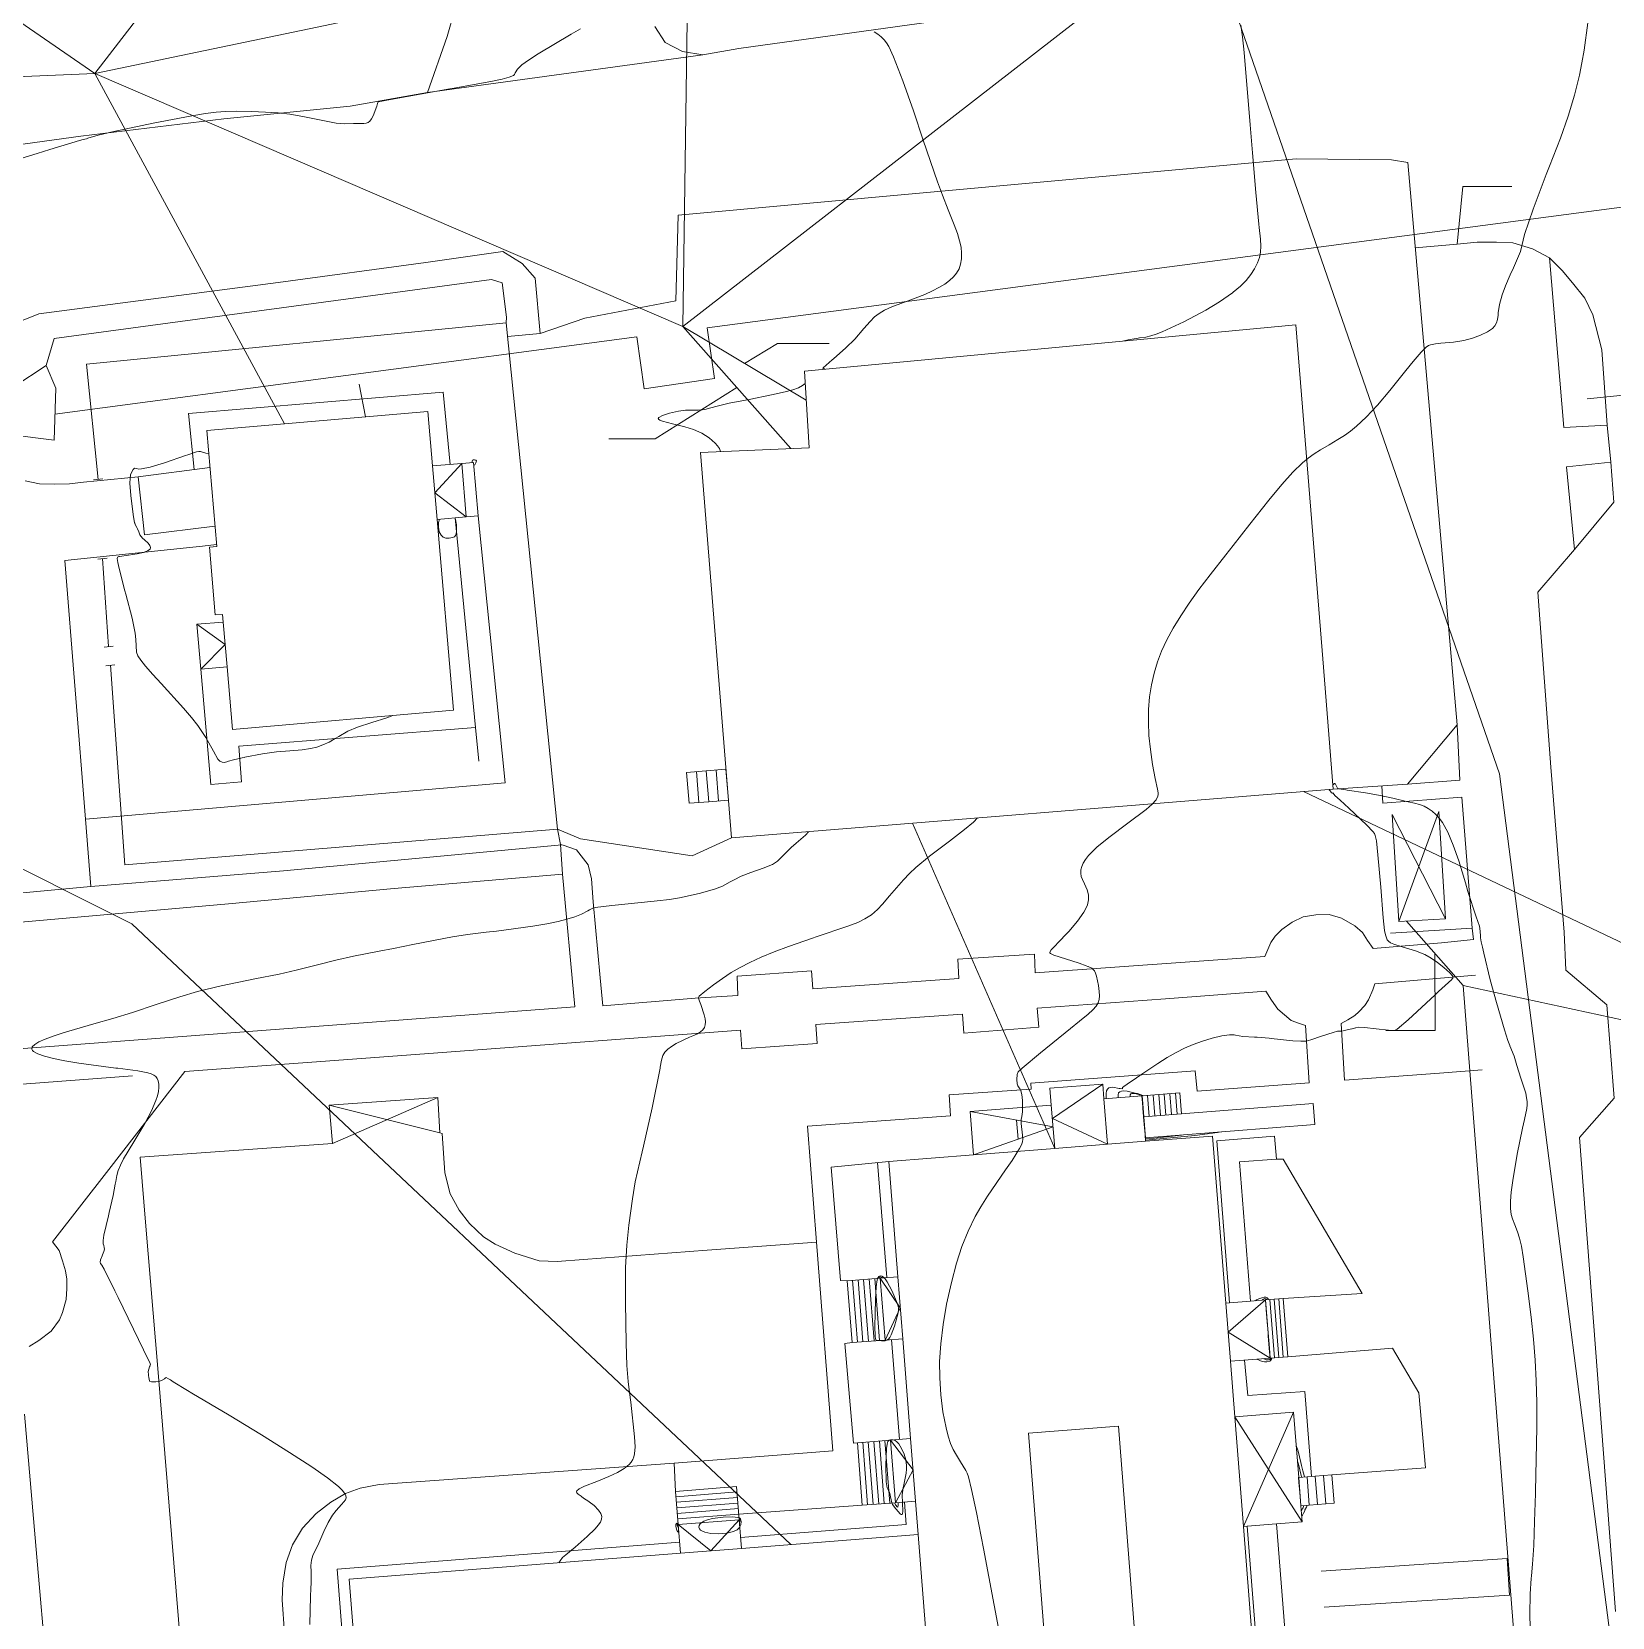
# Model space of a CAD drawing. Header units: metres. Extents: x 1233805 to 1234355, y 654698 to 655114.
# Drawn here: x 1233991.8 to 1234076.8, y 654744.9 to 654830.2 of the extents above; entities that cross this region are included whole.
import ezdxf

# ---------------------------------------------------------------- set-up
doc = ezdxf.new("R2010")
doc.units = ezdxf.units.M

msp = doc.modelspace()

# ---------------------------------------------------------------- linework, layer by layer
at = {"layer": 'ИИ_ВОДОПРОВОДЫ', "lineweight": 0}
msp.add_lwpolyline([(1234081.644, 654705.568), (1234070.764, 654790.266), (1234046.966, 654859.039), (1234040.104, 654881.715), (1234023.378, 655065.709), (1234024.557, 655086.806)], dxfattribs=at)
at = {"layer": 'ИИ_ГОРИЗОНТАЛИ_ОСН', "lineweight": 0}
for points, elevation in [([(1234021.325, 654830.366), (1234020.831, 654830.079), (1234019.055, 654829.027), (1234018.522, 654828.682), (1234018.166, 654828.422), (1234017.941, 654828.203), (1234017.821, 654827.996), (1234017.78, 654827.914), (1234017.726, 654827.861), (1234017.493, 654827.762), (1234017.106, 654827.663), (1234016.503, 654827.537), (1234014.424, 654827.156), (1234014.293, 654827.133), (1234011.109, 654826.561), (1234010.435, 654826.429), (1234010.405, 654826.348), (1234010.363, 654826.205), (1234010.18, 654825.689), (1234010.086, 654825.513), (1234009.991, 654825.391), (1234009.902, 654825.324), (1234009.798, 654825.284), (1234009.675, 654825.269), (1234009.497, 654825.273), (1234009.323, 654825.278), (1234009.107, 654825.264), (1234008.651, 654825.245), (1234008.188, 654825.287), (1234007.295, 654825.463), (1234006.393, 654825.649), (1234005.686, 654825.766), (1234005.065, 654825.837), (1234004.38, 654825.887), (1234003.635, 654825.917), (1234002.828, 654825.926), (1234002.232, 654825.915), (1234001.729, 654825.88), (1234001.159, 654825.809), (1234000.426, 654825.69), (1233998.339, 654825.292), (1233996.219, 654824.845), (1233995.374, 654824.641), (1233994.822, 654824.475), (1233994.752, 654824.451), (1233994.495, 654824.389), (1233994.439, 654824.378), (1233994.382, 654824.36), (1233992.78, 654823.866), (1233992.089, 654823.658), (1233988.556, 654822.582)], 2.5), ([(1234037.122, 654830.213), (1234037.329, 654830.077), (1234037.506, 654829.932), (1234037.66, 654829.775), (1234037.791, 654829.605), (1234037.911, 654829.408), (1234038.166, 654828.854), (1234038.669, 654827.561), (1234039.24, 654825.953), (1234039.771, 654824.369), (1234040.53, 654822.135), (1234040.797, 654821.419), (1234041.115, 654820.627), (1234041.439, 654819.818), (1234041.609, 654819.35), (1234041.725, 654818.963), (1234041.8, 654818.61), (1234041.834, 654818.286), (1234041.828, 654817.984), (1234041.781, 654817.706), (1234041.692, 654817.452), (1234041.561, 654817.222), (1234041.396, 654817.021), (1234041.183, 654816.824), (1234040.923, 654816.631), (1234040.615, 654816.442), (1234040.264, 654816.259), (1234039.862, 654816.075), (1234038.812, 654815.67), (1234038.705, 654815.631), (1234038.081, 654815.396), (1234037.685, 654815.221), (1234037.39, 654815.052), (1234037.141, 654814.856), (1234036.905, 654814.616), (1234036.58, 654814.234), (1234036.092, 654813.671), (1234035.603, 654813.191), (1234034.932, 654812.607), (1234034.865, 654812.551), (1234034.388, 654812.122), (1234034.365, 654812.075), (1234034.395, 654812.059), (1234034.446, 654812.06), (1234034.447, 654812.06), (1234034.48, 654812.061), (1234034.478, 654812.061), (1234034.458, 654812.049)], 3), ([(1234056.847, 654830.562), (1234056.94, 654829.94), (1234057.035, 654829.098), (1234057.362, 654825.193), (1234057.481, 654823.687), (1234057.663, 654821.556), (1234057.829, 654819.856), (1234057.849, 654819.668), (1234057.911, 654819.05), (1234057.929, 654818.663), (1234057.912, 654818.339), (1234057.856, 654818.053), (1234057.751, 654817.763), (1234057.595, 654817.457), (1234057.389, 654817.14), (1234057.144, 654816.826), (1234056.845, 654816.516), (1234056.444, 654816.198), (1234056.419, 654816.179), (1234056.399, 654816.164), (1234055.704, 654815.669), (1234054.975, 654815.221), (1234053.788, 654814.592), (1234052.628, 654814.055), (1234052.291, 654813.924), (1234052.008, 654813.835), (1234051.749, 654813.778), (1234051.403, 654813.729), (1234051.329, 654813.719), (1234050.799, 654813.634), (1234050.487, 654813.554)], 3.5), ([(1234033.422, 654811.274), (1234033.277, 654811.163), (1234033.059, 654811.047), (1234032.757, 654810.936), (1234032.344, 654810.823), (1234031.605, 654810.66), (1234030.394, 654810.422), (1234029.329, 654810.212), (1234028.744, 654810.08), (1234028.268, 654809.95), (1234028.098, 654809.902), (1234027.882, 654809.863), (1234027.652, 654809.847), (1234027.578, 654809.846), (1234027.517, 654809.845), (1234027.5, 654809.844), (1234027.275, 654809.842), (1234027.243, 654809.845), (1234026.981, 654809.846), (1234026.608, 654809.791), (1234026.116, 654809.678), (1234025.743, 654809.558), (1234025.546, 654809.449), (1234025.513, 654809.4), (1234025.525, 654809.354), (1234025.596, 654809.304), (1234025.731, 654809.251), (1234026.28, 654809.11), (1234026.938, 654808.945), (1234027.403, 654808.795), (1234027.848, 654808.594), (1234028.247, 654808.344), (1234028.579, 654808.059), (1234028.706, 654807.913), (1234028.798, 654807.776), (1234028.857, 654807.612)], 3), ([(1234001.327, 654807.499), (1234001.176, 654807.525), (1234000.985, 654807.583), (1234000.888, 654807.613), (1234000.789, 654807.622), (1234000.67, 654807.602), (1234000.198, 654807.443), (1234000.084, 654807.402), (1233998.948, 654807.005), (1233998.174, 654806.768), (1233997.719, 654806.678), (1233997.564, 654806.674), (1233997.441, 654806.698), (1233997.439, 654806.699), (1233997.342, 654806.712), (1233997.264, 654806.649), (1233997.183, 654806.523), (1233997.126, 654806.36), (1233997.092, 654806.156), (1233997.082, 654805.912), (1233997.129, 654805.239), (1233997.268, 654804.232), (1233997.342, 654803.769), (1233997.344, 654803.757), (1233997.345, 654803.752), (1233997.381, 654803.649), (1233997.458, 654803.519), (1233997.499, 654803.452), (1233997.559, 654803.298), (1233997.561, 654803.288), (1233997.62, 654803.129), (1233997.765, 654802.957)], 3), ([(1234015.627, 654807.171), (1234015.62, 654807.171), (1234015.559, 654807.169), (1234015.525, 654807.151), (1234015.499, 654807.095), (1234015.501, 654807.028), (1234015.504, 654807.023)], 3), ([(1234015.591, 654806.896), (1234015.612, 654806.877), (1234015.642, 654806.901), (1234015.703, 654807.015), (1234015.728, 654807.111), (1234015.705, 654807.156), (1234015.631, 654807.17), (1234015.627, 654807.171)], 3), ([(1234013.736, 654803.974), (1234013.684, 654803.792), (1234013.68, 654803.539), (1234013.732, 654803.294), (1234013.829, 654803.108), (1234013.943, 654803.008), (1234014.09, 654802.953), (1234014.268, 654802.944), (1234014.45, 654802.983)], 3), ([(1234014.45, 654802.983), (1234014.543, 654803.03), (1234014.603, 654803.095), (1234014.636, 654803.183), (1234014.652, 654803.318), (1234014.65, 654803.668), (1234014.61, 654803.952), (1234014.576, 654804.046)], 3), ([(1233997.765, 654802.957), (1233997.876, 654802.857), (1233998.064, 654802.682), (1233998.165, 654802.553), (1233998.2, 654802.444), (1233998.168, 654802.354), (1233998.041, 654802.265), (1233997.81, 654802.183), (1233997.481, 654802.108), (1233997.018, 654802.034), (1233996.523, 654801.964), (1233996.487, 654801.959), (1233996.419, 654801.936), (1233996.404, 654801.862), (1233996.429, 654801.648), (1233996.5, 654801.314), (1233996.815, 654800.123), (1233996.867, 654799.933), (1233997.203, 654798.644), (1233997.373, 654797.83), (1233997.411, 654797.498), (1233997.421, 654797.157), (1233997.445, 654796.823), (1233997.521, 654796.62), (1233997.672, 654796.381), (1233997.926, 654796.062), (1233998.32, 654795.618), (1233998.766, 654795.137), (1233999.974, 654793.808), (1234000.398, 654793.305), (1234000.736, 654792.872), (1234001.175, 654792.218), (1234001.577, 654791.481), (1234001.812, 654791.062), (1234001.922, 654790.945), (1234002.041, 654790.888), (1234002.17, 654790.885), (1234002.346, 654790.937), (1234002.392, 654790.953), (1234002.656, 654791.028), (1234003.129, 654791.129), (1234003.229, 654791.149), (1234003.277, 654791.159), (1234004.226, 654791.339), (1234004.98, 654791.444), (1234005.688, 654791.501), (1234006.35, 654791.554), (1234006.802, 654791.622), (1234007.136, 654791.706), (1234007.467, 654791.824), (1234007.798, 654791.974), (1234008.134, 654792.161), (1234008.328, 654792.282), (1234008.819, 654792.566), (1234009.333, 654792.78), (1234010.107, 654793.023), (1234010.917, 654793.277), (1234011.23, 654793.404)], 3), ([(1234061.595, 654789.419), (1234061.596, 654789.415), (1234061.615, 654789.395), (1234061.625, 654789.385), (1234061.67, 654789.334), (1234061.697, 654789.297), (1234061.736, 654789.246), (1234061.762, 654789.226), (1234061.778, 654789.232), (1234061.784, 654789.234), (1234061.799, 654789.241), (1234061.82, 654789.226), (1234061.821, 654789.224), (1234061.92, 654789.106), (1234062.195, 654788.842), (1234062.66, 654788.414), (1234063.636, 654787.505), (1234063.957, 654787.165), (1234064.037, 654787.053), (1234064.086, 654786.952), (1234064.149, 654786.661), (1234064.229, 654785.904), (1234064.378, 654784.163), (1234064.519, 654782.511), (1234064.59, 654781.826), (1234064.638, 654781.598), (1234064.639, 654781.597), (1234064.688, 654781.443), (1234064.689, 654781.437), (1234064.721, 654781.337), (1234064.791, 654781.253), (1234064.91, 654781.174), (1234065.079, 654781.1), (1234065.541, 654780.96), (1234066.243, 654780.745), (1234066.757, 654780.534), (1234067.098, 654780.347), (1234067.442, 654780.116), (1234067.784, 654779.845), (1234068.097, 654779.553), (1234068.219, 654779.419), (1234068.27, 654779.333), (1234068.266, 654779.274), (1234068.204, 654779.207), (1234068.201, 654779.204), (1234067.487, 654778.545), (1234067.302, 654778.374), (1234065.848, 654777.028), (1234065.273, 654776.528), (1234065.199, 654776.482), (1234065.112, 654776.46), (1234064.804, 654776.462), (1234064.141, 654776.541), (1234063.499, 654776.618), (1234063.206, 654776.627), (1234063.034, 654776.591), (1234063.025, 654776.588), (1234062.851, 654776.544), (1234062.833, 654776.541), (1234062.582, 654776.489), (1234062.505, 654776.468), (1234062.29, 654776.422), (1234062.236, 654776.422), (1234062.053, 654776.408), (1234061.813, 654776.349), (1234061.196, 654776.142), (1234060.629, 654775.951), (1234060.368, 654775.886), (1234060.187, 654775.878), (1234060.158, 654775.879), (1234060.083, 654775.88), (1234059.643, 654775.899), (1234058.481, 654776.023), (1234058.373, 654776.035), (1234057.732, 654776.094), (1234057.581, 654776.1), (1234056.968, 654776.136), (1234056.571, 654776.199), (1234056.503, 654776.213), (1234056.249, 654776.227), (1234055.828, 654776.16), (1234055.305, 654776.035), (1234054.783, 654775.88), (1234054.287, 654775.7), (1234053.821, 654775.5), (1234053.379, 654775.276), (1234052.899, 654775.002), (1234052.386, 654774.681), (1234051.793, 654774.284), (1234051.412, 654774.022), (1234051.053, 654773.778), (1234050.912, 654773.686), (1234050.553, 654773.444), (1234050.479, 654773.375), (1234050.484, 654773.336), (1234050.486, 654773.334), (1234050.496, 654773.318), (1234050.481, 654773.312), (1234050.368, 654773.328), (1234050.315, 654773.339), (1234049.96, 654773.393), (1234049.837, 654773.386), (1234049.746, 654773.357), (1234049.676, 654773.295), (1234049.629, 654773.198), (1234049.606, 654773.067), (1234049.605, 654772.891), (1234049.613, 654772.779)], 4.5), ([(1234072.705, 654751.613), (1234072.706, 654751.64), (1234072.776, 654755.093), (1234072.773, 654756.423), (1234072.746, 654757.588), (1234072.689, 654758.703), (1234072.6, 654759.847), (1234072.478, 654761.027), (1234072.303, 654762.445), (1234072.049, 654764.278), (1234071.947, 654764.847), (1234071.846, 654765.283), (1234071.738, 654765.623), (1234071.588, 654765.997), (1234071.463, 654766.31), (1234071.396, 654766.553), (1234071.358, 654766.872), (1234071.359, 654767.26), (1234071.4, 654767.744), (1234071.485, 654768.374), (1234071.728, 654769.8), (1234072.007, 654771.194), (1234072.118, 654771.67), (1234072.241, 654772.25), (1234072.26, 654772.444), (1234072.258, 654772.627), (1234072.232, 654772.833), (1234072.18, 654773.071), (1234071.978, 654773.729), (1234071.925, 654773.888), (1234071.711, 654774.561), (1234071.551, 654775.066), (1234071.334, 654775.632), (1234071.33, 654775.642), (1234071.223, 654775.92), (1234071.041, 654776.49), (1234070.602, 654777.965), (1234070.267, 654779.173), (1234069.934, 654780.61), (1234069.863, 654780.935), (1234069.785, 654781.23), (1234069.744, 654781.433), (1234069.745, 654781.529), (1234069.738, 654781.801), (1234069.688, 654782.066), (1234069.523, 654782.565), (1234069.075, 654783.926), (1234068.935, 654784.402), (1234068.578, 654785.582), (1234068.281, 654786.436), (1234067.987, 654787.126), (1234067.695, 654787.649), (1234067.527, 654787.879), (1234067.345, 654788.08), (1234067.148, 654788.254), (1234066.936, 654788.4), (1234066.713, 654788.519), (1234066.469, 654788.615), (1234066.202, 654788.692), (1234065.853, 654788.766), (1234065.769, 654788.782), (1234065.031, 654788.949), (1234064.259, 654789.123), (1234063.555, 654789.246), (1234062.572, 654789.391), (1234062.495, 654789.402), (1234062.121, 654789.464), (1234062.061, 654789.489), (1234062.031, 654789.53), (1234062.002, 654789.606), (1234061.936, 654789.74), (1234061.9, 654789.743), (1234061.844, 654789.7), (1234061.807, 654789.669)], 4.5), ([(1234042.694, 654787.89), (1234042.474, 654787.668), (1234041.985, 654787.265), (1234041.173, 654786.651), (1234040.098, 654785.834), (1234039.374, 654785.227), (1234039.037, 654784.908), (1234038.702, 654784.562), (1234037.958, 654783.703), (1234037.575, 654783.251), (1234037.308, 654782.967), (1234036.982, 654782.684), (1234036.633, 654782.456), (1234036.247, 654782.269), (1234035.713, 654782.07), (1234034.002, 654781.491), (1234033.814, 654781.43), (1234032.512, 654780.977), (1234031.74, 654780.68), (1234031.056, 654780.394), (1234030.446, 654780.114), (1234029.914, 654779.841), (1234029.437, 654779.565), (1234028.959, 654779.255), (1234028.483, 654778.915), (1234028.012, 654778.546), (1234027.721, 654778.293), (1234027.677, 654778.236), (1234027.674, 654778.195), (1234027.733, 654778.032), (1234027.802, 654777.855), (1234027.99, 654777.301), (1234028.038, 654777.088), (1234028.056, 654776.914), (1234028.042, 654776.752), (1234027.992, 654776.609), (1234027.906, 654776.484), (1234027.783, 654776.372), (1234027.631, 654776.279), (1234027.369, 654776.163), (1234027.194, 654776.088), (1234026.48, 654775.747), (1234026.221, 654775.593), (1234026.027, 654775.449), (1234025.871, 654775.285), (1234025.764, 654775.098), (1234025.69, 654774.864), (1234025.614, 654774.472), (1234025.606, 654774.429), (1234025.19, 654772.296), (1234024.717, 654770.226), (1234024.645, 654769.919), (1234024.278, 654768.308), (1234024.117, 654767.395), (1234023.926, 654765.97), (1234023.813, 654764.899), (1234023.758, 654763.693), (1234023.747, 654761.811), (1234023.779, 654759.615), (1234023.824, 654758.424), (1234023.891, 654757.567), (1234023.965, 654756.964), (1234024.032, 654756.442), (1234024.233, 654754.589), (1234024.271, 654754.04), (1234024.241, 654753.67), (1234024.198, 654753.508), (1234024.135, 654753.361), (1234024.05, 654753.225), (1234023.943, 654753.099), (1234023.681, 654752.883), (1234023.315, 654752.663), (1234022.85, 654752.442), (1234022.215, 654752.186), (1234022.199, 654752.179), (1234021.55, 654751.922), (1234021.258, 654751.785), (1234021.125, 654751.676), (1234021.11, 654751.625), (1234021.128, 654751.573), (1234021.202, 654751.495), (1234021.356, 654751.384), (1234021.392, 654751.359), (1234021.548, 654751.25), (1234021.717, 654751.131), (1234021.795, 654751.079), (1234022.057, 654750.891), (1234022.297, 654750.64), (1234022.298, 654750.639), (1234022.298, 654750.639), (1234022.428, 654750.458), (1234022.474, 654750.289), (1234022.459, 654750.147), (1234022.396, 654749.992), (1234022.285, 654749.819), (1234022.122, 654749.624), (1234021.695, 654749.208), (1234021.04, 654748.639), (1234020.542, 654748.235), (1234020.536, 654748.23), (1234020.364, 654748.081), (1234020.229, 654747.915), (1234020.163, 654747.799)], 3.5), ([(1234033.602, 654787.154), (1234033.593, 654787.141), (1234033.425, 654786.957), (1234032.94, 654786.538), (1234032.658, 654786.305), (1234032.253, 654785.886), (1234031.933, 654785.56), (1234031.65, 654785.386), (1234031.24, 654785.229), (1234031.202, 654785.216), (1234030.486, 654784.959), (1234029.969, 654784.752), (1234029.589, 654784.569), (1234029.385, 654784.453), (1234028.96, 654784.223), (1234028.53, 654784.051), (1234027.721, 654783.825), (1234026.656, 654783.597), (1234026.116, 654783.509), (1234025.458, 654783.438), (1234025.295, 654783.422), (1234023.022, 654783.186), (1234022.109, 654783.073), (1234021.991, 654783.036), (1234021.806, 654782.939), (1234021.731, 654782.897), (1234021.386, 654782.722), (1234021.017, 654782.572), (1234020.594, 654782.436), (1234020.122, 654782.315), (1234019.513, 654782.191), (1234018.757, 654782.065), (1234016.812, 654781.805), (1234016.248, 654781.74), (1234015.247, 654781.617), (1234014.44, 654781.492), (1234012.304, 654781.078), (1234011.262, 654780.87), (1234010.492, 654780.72), (1234009.117, 654780.448), (1234008.167, 654780.238), (1234007.104, 654779.969), (1234006.024, 654779.694), (1234005.114, 654779.486), (1234003.814, 654779.224), (1234002.005, 654778.854), (1234000.718, 654778.544), (1233999.768, 654778.267), (1233998.497, 654777.85), (1233997.223, 654777.429), (1233996.169, 654777.105), (1233995.139, 654776.811), (1233993.504, 654776.333), (1233992.959, 654776.154), (1233992.53, 654775.992), (1233992.194, 654775.839), (1233991.963, 654775.699), (1233991.836, 654775.569), (1233991.811, 654775.508), (1233991.811, 654775.449), (1233991.842, 654775.384), (1233991.906, 654775.32), (1233992.133, 654775.191), (1233992.491, 654775.065), (1233992.98, 654774.939), (1233993.592, 654774.816), (1233994.336, 654774.692), (1233996.326, 654774.43), (1233996.445, 654774.416), (1233997.521, 654774.279), (1233998.055, 654774.179), (1233998.237, 654774.122), (1233998.374, 654774.056), (1233998.475, 654773.975), (1233998.551, 654773.873), (1233998.608, 654773.734), (1233998.639, 654773.57), (1233998.642, 654773.38), (1233998.618, 654773.168), (1233998.566, 654772.936), (1233998.488, 654772.683), (1233998.255, 654772.126), (1233997.89, 654771.446), (1233997.299, 654770.465), (1233996.748, 654769.545), (1233996.577, 654769.211), (1233996.458, 654768.919), (1233996.381, 654768.653), (1233996.321, 654768.321), (1233996.298, 654768.179), (1233996.179, 654767.571), (1233995.971, 654766.66), (1233995.926, 654766.47), (1233995.692, 654765.438), (1233995.647, 654765.145), (1233995.656, 654764.967), (1233995.68, 654764.881), (1233995.709, 654764.771), (1233995.713, 654764.684), (1233995.686, 654764.563), (1233995.612, 654764.381), (1233995.588, 654764.327), (1233995.51, 654764.117), (1233995.493, 654763.98), (1233995.513, 654763.915), (1233995.571, 654763.824), (1233995.707, 654763.608), (1233996.279, 654762.447), (1233996.451, 654762.087), (1233997.813, 654759.258), (1233998.173, 654758.536), (1233998.185, 654758.514), (1233998.188, 654758.468), (1233998.187, 654758.464), (1233998.182, 654758.449), (1233998.155, 654758.367), (1233998.147, 654758.346), (1233998.076, 654758.106), (1233998.084, 654757.92), (1233998.091, 654757.876), (1233998.104, 654757.78), (1233998.133, 654757.602), (1233998.163, 654757.553), (1233998.243, 654757.542), (1233998.257, 654757.542), (1233998.278, 654757.541), (1233998.481, 654757.54), (1233998.636, 654757.561), (1233998.793, 654757.617), (1233998.948, 654757.709), (1233998.992, 654757.744), (1233999.045, 654757.77), (1233999.165, 654757.71), (1233999.263, 654757.646), (1233999.413, 654757.548), (1234000.177, 654757.074), (1234000.42, 654756.935), (1234002.422, 654755.754), (1234004.172, 654754.687), (1234005.681, 654753.741), (1234006.869, 654752.968), (1234007.721, 654752.376), (1234008.311, 654751.907), (1234008.505, 654751.719), (1234008.637, 654751.556), (1234008.707, 654751.422), (1234008.723, 654751.304), (1234008.69, 654751.198), (1234008.597, 654751.076), (1234008.469, 654750.933), (1234008.189, 654750.612), (1234007.993, 654750.357), (1234007.75, 654749.964), (1234007.515, 654749.489), (1234007.356, 654749.113), (1234007.196, 654748.741), (1234007.077, 654748.506), (1234006.926, 654748.191), (1234006.857, 654747.939), (1234006.829, 654747.651), (1234006.837, 654747.312), (1234006.845, 654747.12), (1234006.836, 654746.743), (1234006.823, 654746.399), (1234006.811, 654746.009), (1234006.758, 654744.483)], 3), ([(1234051.619, 654772.937), (1234051.588, 654772.961), (1234051.298, 654773.054), (1234051.277, 654773.059), (1234051.242, 654773.067), (1234050.73, 654773.178), (1234050.558, 654773.197), (1234050.432, 654773.192), (1234050.338, 654773.157), (1234050.278, 654773.091), (1234050.252, 654772.993), (1234050.252, 654772.842), (1234050.253, 654772.829)], 5), ([(1234051.575, 654772.933), (1234051.564, 654772.946), (1234051.418, 654772.992), (1234051.407, 654772.995), (1234051.39, 654772.999), (1234051.132, 654773.055), (1234050.982, 654773.062), (1234050.93, 654773.041), (1234050.902, 654772.996), (1234050.9, 654772.88)], 5.5), ([(1234051.722, 654770.617), (1234052.212, 654770.653), (1234053.666, 654770.811), (1234053.775, 654770.829)], 5.5), ([(1234051.727, 654770.556), (1234051.729, 654770.556), (1234052.701, 654770.64), (1234054.384, 654770.806), (1234055.59, 654770.953), (1234055.801, 654770.989)], 5), ([(1234037.558, 654763.133), (1234037.542, 654763.153), (1234037.458, 654763.187), (1234037.416, 654763.169), (1234037.387, 654763.119)], 4.5), ([(1234037.458, 654763.125), (1234037.457, 654763.126), (1234037.457, 654763.125)], 5), ([(1234058.35, 654761.963), (1234058.326, 654762.013), (1234058.274, 654762.063), (1234058.205, 654762.09), (1234058.115, 654762.094), (1234057.98, 654762.069), (1234057.831, 654762.016), (1234057.699, 654761.948), (1234057.647, 654761.908)], 5), ([(1234058.242, 654761.955), (1234058.24, 654761.965), (1234058.204, 654762.013), (1234058.15, 654762.022), (1234058.062, 654761.994), (1234058.006, 654761.936)], 5.5), ([(1234037.57, 654759.778), (1234037.581, 654759.775), (1234037.583, 654759.775), (1234037.623, 654759.773), (1234037.717, 654759.773), (1234037.766, 654759.793)], 4.5), ([(1234057.75, 654758.762), (1234057.775, 654758.74), (1234057.88, 654758.681), (1234057.998, 654758.641), (1234058.126, 654758.621), (1234058.26, 654758.622), (1234058.411, 654758.659), (1234058.461, 654758.699), (1234058.498, 654758.755), (1234058.515, 654758.822)], 5), ([(1234058.091, 654758.789), (1234058.101, 654758.778), (1234058.213, 654758.728), (1234058.345, 654758.718), (1234058.421, 654758.737), (1234058.465, 654758.785), (1234058.473, 654758.819)], 5.5), ([(1234038.047, 654754.407), (1234038.014, 654754.413), (1234037.977, 654754.403), (1234037.976, 654754.401)], 4.5), ([(1234060.288, 654752.425), (1234060.266, 654752.501), (1234060.185, 654752.753), (1234060.115, 654753.041), (1234060.082, 654753.201), (1234059.941, 654753.818), (1234059.835, 654754.122)], 5), ([(1234060.13, 654752.412), (1234060.119, 654752.451), (1234060.043, 654752.723), (1234060.026, 654752.803), (1234059.955, 654753.113), (1234059.902, 654753.266)], 5.5), ([(1234038.224, 654751.031), (1234038.272, 654750.92), (1234038.275, 654750.917), (1234038.286, 654750.902), (1234038.364, 654750.81), (1234038.406, 654750.793), (1234038.421, 654750.91), (1234038.412, 654751.046)], 4.5), ([(1234060.111, 654750.607), (1234060.127, 654750.62), (1234060.19, 654750.738), (1234060.199, 654750.76), (1234060.21, 654750.785), (1234060.242, 654750.884), (1234060.243, 654750.887)], 5.5), ([(1234060.132, 654750.337), (1234060.164, 654750.368), (1234060.229, 654750.467), (1234060.289, 654750.603), (1234060.306, 654750.645), (1234060.38, 654750.796), (1234060.429, 654750.902)], 5), ([(1234072.436, 654743.597), (1234072.396, 654745.02), (1234072.415, 654746.139), (1234072.479, 654746.949), (1234072.496, 654747.107), (1234072.554, 654747.733), (1234072.613, 654748.733), (1234072.66, 654750.017), (1234072.703, 654751.54), (1234072.705, 654751.613)], 4.5), ([(1234029.881, 654749.973), (1234029.904, 654750.02), (1234029.909, 654750.088), (1234029.895, 654750.139), (1234029.867, 654750.156)], 4.5), ([(1234026.537, 654749.826), (1234026.557, 654749.741), (1234026.583, 654749.707), (1234026.57, 654749.872), (1234026.546, 654749.885), (1234026.537, 654749.826)], 4.5)]:
    msp.add_lwpolyline(points, dxfattribs=dict(at, elevation=elevation))
at = {"layer": 'ИИ_ГОРИЗОНТАЛИ_УТОЛЩ', "lineweight": 0}
for points, elevation in [([(1234075.526, 654830.687), (1234075.329, 654829.223), (1234075.208, 654828.531), (1234075.073, 654827.876), (1234074.803, 654826.798), (1234074.46, 654825.67), (1234074.044, 654824.482), (1234073.463, 654822.974), (1234073.29, 654822.533), (1234072.585, 654820.663), (1234072.122, 654819.292), (1234071.973, 654818.683), (1234071.895, 654818.373), (1234071.516, 654817.499), (1234071.347, 654817.128), (1234071.097, 654816.539), (1234070.919, 654816.041), (1234070.778, 654815.528), (1234070.704, 654815.077), (1234070.694, 654814.962), (1234070.666, 654814.715), (1234070.614, 654814.54), (1234070.524, 654814.384), (1234070.39, 654814.243), (1234070.121, 654814.058), (1234069.752, 654813.877), (1234069.315, 654813.717), (1234068.854, 654813.594), (1234068.304, 654813.501), (1234067.614, 654813.44), (1234067.323, 654813.418), (1234067.055, 654813.366), (1234066.947, 654813.313), (1234066.834, 654813.234), (1234066.551, 654812.958), (1234066.126, 654812.455), (1234065.736, 654811.968), (1234064.878, 654810.905), (1234064.203, 654810.115), (1234063.601, 654809.469), (1234063.075, 654808.971), (1234062.762, 654808.715), (1234062.432, 654808.478), (1234062.079, 654808.254), (1234061.607, 654807.982), (1234061.139, 654807.711), (1234060.792, 654807.49), (1234060.47, 654807.257), (1234060.166, 654807.006), (1234059.651, 654806.506), (1234059.058, 654805.845), (1234058.364, 654805.001), (1234057.345, 654803.701), (1234056.446, 654802.551), (1234056.048, 654802.049), (1234055.207, 654800.981), (1234054.6, 654800.18), (1234054.073, 654799.447), (1234053.62, 654798.768), (1234053.218, 654798.107), (1234052.877, 654797.477), (1234052.594, 654796.874), (1234052.367, 654796.292), (1234052.184, 654795.691), (1234052.044, 654795.065), (1234051.947, 654794.414), (1234051.893, 654793.738), (1234051.882, 654793.045), (1234051.913, 654792.326), (1234051.986, 654791.583), (1234052.106, 654790.763), (1234052.24, 654790.01), (1234052.364, 654789.446), (1234052.406, 654789.25), (1234052.411, 654789.154), (1234052.395, 654789.066), (1234052.294, 654788.873), (1234052.083, 654788.637), (1234051.753, 654788.347), (1234050.774, 654787.607), (1234049.757, 654786.845), (1234049.115, 654786.316), (1234048.867, 654786.083), (1234048.663, 654785.864), (1234048.501, 654785.658), (1234048.378, 654785.463), (1234048.294, 654785.275), (1234048.248, 654785.095), (1234048.239, 654784.918), (1234048.267, 654784.743), (1234048.327, 654784.575), (1234048.437, 654784.347), (1234048.59, 654784.017), (1234048.661, 654783.751), (1234048.667, 654783.486), (1234048.605, 654783.217), (1234048.524, 654783.026), (1234048.407, 654782.816), (1234048.069, 654782.333), (1234047.595, 654781.776), (1234046.956, 654781.109), (1234046.937, 654781.089), (1234046.659, 654780.8), (1234046.574, 654780.668), (1234046.577, 654780.625), (1234046.61, 654780.59), (1234046.8, 654780.512), (1234047.423, 654780.31), (1234048.159, 654780.07), (1234048.531, 654779.936), (1234048.616, 654779.904), (1234048.639, 654779.896), (1234048.842, 654779.805), (1234048.918, 654779.74), (1234048.979, 654779.661), (1234049.04, 654779.539), (1234049.094, 654779.376), (1234049.195, 654778.87), (1234049.24, 654778.557), (1234049.252, 654778.326), (1234049.232, 654778.124), (1234049.178, 654777.948), (1234049.071, 654777.762), (1234048.896, 654777.563), (1234048.634, 654777.326), (1234048.171, 654776.948), (1234047.69, 654776.561), (1234046.075, 654775.256), (1234045.091, 654774.426), (1234045.046, 654774.386), (1234045.03, 654774.373), (1234044.872, 654774.219), (1234044.818, 654774.083), (1234044.796, 654773.821), (1234044.816, 654773.586), (1234044.857, 654773.475), (1234044.932, 654773.373), (1234044.968, 654773.33), (1234045.027, 654773.211), (1234045.067, 654773.016), (1234045.102, 654772.684), (1234045.116, 654772.351), (1234045.107, 654772.076), (1234045.079, 654771.825), (1234045.038, 654771.66), (1234045.034, 654771.648), (1234045.037, 654771.445), (1234045.1, 654770.813), (1234045.105, 654770.769), (1234045.119, 654770.597), (1234045.105, 654770.467), (1234045.054, 654770.304), (1234044.951, 654770.095), (1234044.547, 654769.458), (1234044.194, 654768.953), (1234043.225, 654767.535), (1234042.865, 654766.958), (1234042.565, 654766.433), (1234042.178, 654765.651), (1234041.847, 654764.831), (1234041.557, 654763.937), (1234041.281, 654762.887), (1234041.025, 654761.721), (1234040.834, 654760.621), (1234040.708, 654759.594), (1234040.648, 654758.644), (1234040.652, 654757.758), (1234040.712, 654756.846), (1234040.829, 654755.929), (1234040.993, 654755.067), (1234041.11, 654754.61), (1234041.237, 654754.227), (1234041.375, 654753.907), (1234041.55, 654753.59), (1234041.768, 654753.238), (1234042.051, 654752.772), (1234042.127, 654752.618), (1234042.195, 654752.426), (1234042.368, 654751.754), (1234042.633, 654750.512), (1234043.017, 654748.567), (1234044.794, 654739.128)], 4), ([(1234051.621, 654771.801), (1234051.621, 654771.801), (1234051.642, 654771.615), (1234051.701, 654770.86), (1234051.711, 654770.667), (1234051.711, 654770.667), (1234051.724, 654770.667), (1234051.75, 654770.67), (1234051.732, 654770.673), (1234051.725, 654770.673), (1234051.724, 654770.673), (1234051.724, 654770.673), (1234051.723, 654770.673), (1234051.722, 654770.673), (1234051.721, 654770.673), (1234051.721, 654770.673), (1234051.705, 654770.862), (1234051.661, 654771.409), (1234051.63, 654771.803), (1234051.557, 654772.739), (1234051.557, 654772.739), (1234051.541, 654772.929), (1234051.538, 654772.931), (1234051.538, 654772.931), (1234051.538, 654772.931), (1234051.531, 654772.932), (1234051.544, 654772.743), (1234051.558, 654772.572), (1234051.604, 654771.994), (1234051.604, 654771.994), (1234051.614, 654771.861), (1234051.619, 654771.809), (1234051.621, 654771.801)], 6), ([(1234037.168, 654760.546), (1234037.177, 654759.99), (1234037.194, 654759.874), (1234037.224, 654759.811), (1234037.293, 654759.771), (1234037.417, 654759.76), (1234037.447, 654759.76), (1234037.528, 654759.757), (1234037.714, 654759.757), (1234037.814, 654759.778), (1234037.897, 654759.832), (1234037.975, 654759.927), (1234038.051, 654760.066), (1234038.221, 654760.534), (1234038.393, 654761.177), (1234038.431, 654761.381), (1234038.435, 654761.524), (1234038.408, 654761.665), (1234038.337, 654761.859), (1234038.071, 654762.453), (1234037.821, 654762.926), (1234037.719, 654763.079), (1234037.627, 654763.181), (1234037.543, 654763.236), (1234037.458, 654763.249), (1234037.375, 654763.213), (1234037.315, 654763.109), (1234037.268, 654762.92), (1234037.232, 654762.639), (1234037.194, 654761.983), (1234037.175, 654761.218), (1234037.168, 654760.546)], 4), ([(1234058.426, 654758.818), (1234058.43, 654758.815), (1234058.432, 654758.818), (1234058.39, 654759.349), (1234058.226, 654761.431), (1234058.184, 654761.951), (1234058.222, 654761.43), (1234058.273, 654760.775), (1234058.318, 654760.201), (1234058.333, 654760.005), (1234058.384, 654759.348), (1234058.413, 654758.979), (1234058.422, 654758.86), (1234058.424, 654758.841), (1234058.426, 654758.818)], 6), ([(1234038.058, 654751.099), (1234038.12, 654750.947), (1234038.242, 654750.776), (1234038.282, 654750.725), (1234038.313, 654750.684), (1234038.518, 654750.441), (1234038.583, 654750.395), (1234038.628, 654750.395), (1234038.66, 654750.451), (1234038.675, 654750.568), (1234038.658, 654751.02), (1234038.657, 654751.032), (1234038.642, 654751.466), (1234038.687, 654751.837), (1234038.745, 654752.086), (1234038.855, 654752.624), (1234038.874, 654752.841), (1234038.871, 654753.042), (1234038.827, 654753.336), (1234038.737, 654753.645), (1234038.605, 654753.949), (1234038.452, 654754.2), (1234038.352, 654754.315), (1234038.251, 654754.39), (1234038.149, 654754.425), (1234038.029, 654754.428), (1234037.932, 654754.403), (1234037.87, 654754.329), (1234037.824, 654754.181), (1234037.791, 654753.947), (1234037.756, 654753.054), (1234037.782, 654752.157), (1234037.831, 654751.843), (1234037.892, 654751.701), (1234037.908, 654751.677), (1234037.948, 654751.605), (1234037.989, 654751.457), (1234038.012, 654751.327), (1234038.021, 654751.273), (1234038.058, 654751.099)], 4), ([(1234059.957, 654752.412), (1234059.958, 654752.397), (1234059.982, 654752.139), (1234060.028, 654751.578), (1234060.065, 654751.123), (1234060.089, 654750.871), (1234060.091, 654750.873), (1234060.091, 654750.874), (1234060.091, 654750.874), (1234060.072, 654751.128), (1234059.993, 654752.141), (1234059.972, 654752.399), (1234059.972, 654752.401), (1234059.971, 654752.404), (1234059.971, 654752.405), (1234059.966, 654752.415), (1234059.963, 654752.416), (1234059.959, 654752.415), (1234059.957, 654752.412)], 6), ([(1234027.965, 654750.038), (1234027.849, 654749.97), (1234027.764, 654749.892), (1234027.714, 654749.808), (1234027.702, 654749.722), (1234027.728, 654749.638), (1234027.79, 654749.562), (1234027.885, 654749.496), (1234028.01, 654749.443), (1234028.342, 654749.379), (1234028.766, 654749.365), (1234029.206, 654749.404), (1234029.561, 654749.488), (1234029.755, 654749.581), (1234029.889, 654749.703), (1234029.961, 654749.853), (1234029.974, 654750.033), (1234029.936, 654750.167), (1234029.883, 654750.215), (1234029.8, 654750.248), (1234029.499, 654750.277), (1234029.003, 654750.257), (1234028.436, 654750.181), (1234028.169, 654750.115), (1234027.965, 654750.038)], 4), ([(1234026.461, 654749.767), (1234026.515, 654749.54), (1234026.555, 654749.462), (1234026.583, 654749.452), (1234026.592, 654749.645), (1234026.549, 654749.886), (1234026.518, 654749.931), (1234026.486, 654749.92), (1234026.464, 654749.857), (1234026.461, 654749.767)], 4)]:
    msp.add_lwpolyline(points, dxfattribs=dict(at, elevation=elevation))
at = {"layer": 'ИИ_ДОРОГИ_АД', "lineweight": 0}
for points in [[(1233966.002, 654833.093), (1233968.19, 654826.985), (1233969.634, 654822.267), (1233970.21, 654821.971), (1233971.37, 654821.609), (1233983.364, 654823.071), (1233994.445, 654824.587), (1234002.148, 654825.517), (1234008.939, 654826.196), (1234013.097, 654826.94), (1234014.156, 654829.95), (1234015.401, 654834.283)], [(1234025.321, 654830.484), (1234025.881, 654829.634), (1234026.809, 654829.151), (1234027.901, 654828.967), (1234029.847, 654829.304), (1234040.191, 654830.739)], [(1234013.097, 654826.94), (1234027.901, 654828.967)], [(1234059.839, 654823.377), (1234064.952, 654823.315)], [(1234026.589, 654820.334), (1234026.456, 654815.722), (1234021.565, 654814.792), (1234019.151, 654813.965), (1234017.397, 654813.812)], [(1234019.151, 654813.965), (1234018.885, 654816.944), (1234018.193, 654817.741), (1234017.144, 654818.381), (1234013.014, 654817.788), (1234005.069, 654816.719), (1233992.18, 654815.025), (1233991.255, 654814.655)], [(1234077.005, 654745.182), (1234075.072, 654770.692), (1234076.943, 654772.813), (1234076.537, 654777.828), (1234074.337, 654779.7), (1234074.252, 654781.738), (1234073.539, 654790.628), (1234072.832, 654800.044), (1234074.813, 654802.333), (1234076.927, 654804.895), (1234076.754, 654807.046), (1234076.569, 654809.041), (1234076.275, 654813.081), (1234075.797, 654814.98), (1234075.357, 654815.861), (1234074.706, 654816.698), (1234074.135, 654817.361), (1234073.458, 654818.039), (1234072.539, 654818.532), (1234071.489, 654818.851), (1234070.613, 654818.878), (1234069.564, 654818.891), (1234068.484, 654818.771), (1234066.241, 654818.571)], [(1234073.458, 654818.039), (1234074.232, 654808.899), (1234076.569, 654809.041)], [(1233992.58, 654812.251), (1233993.012, 654813.7), (1234016.541, 654816.879), (1234017.116, 654816.688), (1234017.342, 654814.839), (1234017.326, 654814.536)], [(1234000.541, 654806.648), (1234000.244, 654809.664), (1234013.935, 654810.812), (1234014.313, 654806.92)], [(1233991.451, 654806.031), (1233992.228, 654805.88), (1233993.016, 654805.853), (1233993.83, 654805.875), (1233994.59, 654805.957), (1233997.533, 654806.252), (1234001.391, 654806.76)], [(1234076.754, 654807.046), (1234074.377, 654806.794), (1234074.813, 654802.333)], [(1233997.533, 654806.252), (1233997.869, 654803.123)], [(1233981.255, 654804.165), (1233976.201, 654797.474), (1233977.097, 654780.583), (1233977.198, 654778.809), (1233977.443, 654774.406), (1233988.26, 654775.245), (1233999.428, 654776.096), (1234012.021, 654777.044), (1234021.026, 654777.722), (1234020.367, 654784.861)], [(1234015.827, 654804.155), (1234017.273, 654789.783), (1233994.697, 654787.822)], [(1234014.592, 654804.048), (1234015.688, 654792.762)], [(1233997.869, 654803.123), (1234001.662, 654803.6)], [(1234001.748, 654802.605), (1234000.983, 654802.516), (1233993.587, 654801.745), (1233994.697, 654787.822), (1233994.986, 654784.199), (1233985.298, 654783.309)], [(1234000.904, 654795.903), (1234001.433, 654789.697), (1234003.089, 654789.837)], [(1234003.089, 654789.837), (1234002.953, 654791.756), (1234015.688, 654792.762), (1234015.85, 654790.955)], [(1234068.49, 654792.912), (1234068.629, 654789.931), (1234065.813, 654789.712)], [(1234064.442, 654789.617), (1234064.493, 654788.696)], [(1234064.493, 654788.696), (1234068.747, 654789.014), (1234069.305, 654781.957), (1234064.913, 654781.685)], [(1234020.316, 654786.444), (1234005.358, 654785.054), (1233994.986, 654784.199)], [(1234020.367, 654784.861), (1234020.245, 654786.459), (1234020.316, 654786.444)], [(1234020.316, 654786.444), (1234020.388, 654786.429), (1234021.121, 654786.184), (1234021.742, 654785.37), (1234021.915, 654784.616), (1234022.001, 654783.369), (1234022.389, 654779.292), (1234022.526, 654777.786), (1234027.499, 654778.201), (1234029.787, 654778.344), (1234029.756, 654779.381), (1234033.756, 654779.669), (1234033.834, 654778.694), (1234041.689, 654779.253), (1234041.626, 654780.296), (1234045.75, 654780.563), (1234045.789, 654779.562), (1234058.144, 654780.443), (1234058.466, 654781.182), (1234058.71, 654781.529), (1234059.064, 654781.891), (1234059.623, 654782.276), (1234060.216, 654782.562), (1234060.893, 654782.672), (1234061.602, 654782.704), (1234062.271, 654782.499), (1234062.979, 654782.09), (1234063.391, 654781.719), (1234063.667, 654781.294), (1234063.974, 654780.861), (1234067.653, 654781.175), (1234069.38, 654781.342), (1234069.305, 654781.957)], [(1233977.198, 654778.809), (1233982.719, 654781.603), (1233987.733, 654781.976), (1234002.385, 654783.273), (1234011.303, 654784.089), (1234020.367, 654784.861)], [(1234069.475, 654779.439), (1234064.055, 654778.962), (1234063.956, 654778.646), (1234063.722, 654778.099), (1234063.526, 654777.804), (1234063.195, 654777.464), (1234062.991, 654777.263), (1234062.613, 654777.022), (1234062.248, 654776.831), (1234062.437, 654773.771), (1234067.549, 654774.164), (1234069.846, 654774.332)], [(1234034.032, 654765.067), (1234033.536, 654771.306), (1234041.239, 654771.867), (1234041.158, 654772.984), (1234045.574, 654773.297), (1234045.564, 654773.61), (1234054.404, 654774.279), (1234054.51, 654773.187), (1234060.536, 654773.633), (1234060.328, 654776.729), (1234060.016, 654776.825), (1234059.564, 654776.994), (1234058.839, 654777.607), (1234058.509, 654778.088), (1234058.196, 654778.569), (1234052.794, 654778.161), (1234045.903, 654777.648), (1234045.987, 654776.631), (1234041.943, 654776.31), (1234041.879, 654777.332), (1234033.989, 654776.772), (1234034.056, 654775.758), (1234030.002, 654775.467), (1234029.938, 654776.478), (1234014.145, 654775.287), (1234007.612, 654774.801), (1234000.044, 654774.248), (1233995.948, 654768.969), (1233992.923, 654765.08), (1233993.277, 654764.614), (1233993.464, 654764.063), (1233993.613, 654763.513), (1233993.697, 654763.069), (1233993.687, 654762.566), (1233993.659, 654761.978), (1233993.456, 654761.266), (1233993.292, 654760.881), (1233992.859, 654760.26), (1233992.187, 654759.759), (1233991.67, 654759.442)], [(1233985.363, 654758.566), (1233981.466, 654767.315), (1233978.913, 654772.631), (1233997.23, 654774.02)], [(1234013.756, 654770.944), (1234013.89, 654770.904), (1234014.034, 654768.791), (1234014.317, 654767.657), (1234014.792, 654766.775), (1234015.357, 654766.062), (1234016.104, 654765.35), (1234016.734, 654764.946), (1234017.796, 654764.458), (1234019.111, 654764.058), (1234020.078, 654764.024), (1234021.484, 654764.126), (1234028.142, 654764.625), (1234034.032, 654765.067), (1234034.911, 654753.826), (1234026.36, 654753.161), (1234010.495, 654752.007), (1234009.48, 654751.826), (1234008.679, 654751.528), (1234007.896, 654751.064), (1234007.104, 654750.454), (1234006.379, 654749.671), (1234005.83, 654748.775), (1234005.493, 654747.824), (1234005.319, 654746.697), (1234005.284, 654745.804), (1234005.537, 654742.218)], [(1234001.648, 654701.533), (1234002.039, 654702.113), (1234002.917, 654704.659), (1234002.932, 654705.077), (1234002.927, 654705.421), (1234002.785, 654706.518), (1234001.077, 654727.725), (1233999.705, 654744.755), (1233998.596, 654758.267), (1233997.947, 654765.912), (1233997.638, 654769.635), (1234007.977, 654770.363)], [(1234035.676, 654762.985), (1234035.312, 654763), (1234034.817, 654769.102), (1234037.911, 654769.401)], [(1234037.313, 654769.354), (1234037.801, 654763.152)], [(1234058.77, 654769.532), (1234059.125, 654769.525), (1234063.38, 654762.293), (1234059.128, 654762.025)], [(1234035.938, 654759.65), (1234035.557, 654759.613), (1234036.013, 654754.235), (1234036.223, 654754.263)], [(1234038.063, 654759.817), (1234038.486, 654754.441)], [(1234059.374, 654758.89), (1234065.021, 654759.361), (1234066.426, 654756.955), (1234066.783, 654752.917), (1234061.748, 654752.54)], [(1234057.053, 654758.707), (1234057.229, 654756.809), (1234060.304, 654757.02), (1234060.662, 654752.454)], [(1233991.412, 654755.801), (1233992.084, 654748.109), (1233992.608, 654742.142)], [(1234026.443, 654751.644), (1234026.36, 654753.161)], [(1234036.488, 654750.895), (1234029.846, 654750.421)], [(1234038.751, 654751.073), (1234038.846, 654749.871), (1234029.945, 654749.17)], [(1234026.658, 654748.912), (1234008.242, 654747.463), (1234008.747, 654741.031)], [(1234061.176, 654747.358), (1234071.186, 654748.035), (1234071.309, 654746.056), (1234061.333, 654745.412)]]:
    msp.add_lwpolyline(points, dxfattribs=at)
at = {"layer": 'ИИ_ЛЭП_НН', "lineweight": 0}
for points in [[(1233995.192, 654827.967), (1234009.513, 654846.532)], [(1233995.192, 654827.967), (1233975.816, 654841.333)], [(1233970.192, 654826.909), (1233995.192, 654827.967), (1234027.123, 654834.629), (1234060.293, 654840.339), (1234091.863, 654838.846), (1234124.425, 654838.815)], [(1234026.835, 654814.337), (1234060.293, 654840.339)], [(1234027.123, 654834.629), (1234026.835, 654814.337)], [(1233995.192, 654827.967), (1234026.835, 654814.337), (1234033.477, 654810.383)], [(1233995.192, 654827.967), (1234005.409, 654809.11)], [(1234026.835, 654814.337), (1234032.651, 654807.779)], [(1234030.156, 654812.36), (1234031.921, 654813.437), (1234034.711, 654813.437)], [(1234029.743, 654811.058), (1234025.354, 654808.302), (1234022.858, 654808.302)], [(1233971.971, 654794.822), (1233997.198, 654782.193), (1234032.639, 654748.781)], [(1234039.19, 654787.606), (1234046.84, 654770.104)]]:
    msp.add_lwpolyline(points, dxfattribs=at)
at = {"layer": 'ИИ_ЛЭП_НН', "lineweight": 0, "elevation": -11.67}
for points in [[(1234075.495, 654810.451), (1234090.839, 654812.015)], [(1234093.371, 654773.568), (1234060.225, 654789.308)], [(1234068.807, 654778.872), (1234065.775, 654782.338)], [(1234067.291, 654780.605), (1234067.31, 654776.452), (1234064.659, 654776.452)], [(1234068.807, 654778.872), (1234093.371, 654773.568)], [(1234068.807, 654778.872), (1234070.473, 654757.735), (1234072.723, 654728.912)]]:
    msp.add_lwpolyline(points, dxfattribs=at)
at = {"layer": 'ИИ_ОГРАДЫ', "lineweight": 0}
for points in [[(1234059.839, 654823.377), (1234026.589, 654820.334)], [(1234061.826, 654789.437), (1234065.813, 654789.712), (1234068.49, 654792.912), (1234065.837, 654823.179), (1234064.952, 654823.315)], [(1233996.036, 654796.114), (1233996.808, 654785.365), (1234020.088, 654787.297), (1234017.326, 654814.536), (1233994.756, 654812.313), (1233995.378, 654806.117)], [(1233995.129, 654806.089), (1233995.626, 654806.144)], [(1233995.367, 654801.824), (1233995.864, 654801.879)], [(1233995.616, 654801.852), (1233995.942, 654797.117)], [(1233995.694, 654797.089), (1233996.191, 654797.144)], [(1233995.787, 654796.087), (1233996.284, 654796.142)], [(1234020.088, 654787.297), (1234021.329, 654786.762), (1234027.341, 654785.859), (1234029.448, 654786.818)]]:
    msp.add_lwpolyline(points, dxfattribs=at)
at = {"layer": 'ИИ_ОТМЕТКИ', "lineweight": 0, "elevation": 3.792}
msp.add_lwpolyline([(1234068.484, 654818.771), (1234068.802, 654821.888), (1234071.438, 654821.888)], dxfattribs=at)
at = {"layer": 'ИИ_СООРУЖЕНИЕ', "lineweight": 0}
for points in [[(1234064.992, 654788.084), (1234065.359, 654782.311), (1234067.869, 654782.471), (1234067.503, 654788.243)], [(1234064.992, 654788.084), (1234067.869, 654782.471)], [(1234067.503, 654788.243), (1234065.359, 654782.311)], [(1234013.756, 654770.944), (1234013.651, 654772.849), (1234007.807, 654772.425), (1234007.977, 654770.363)], [(1234007.807, 654772.425), (1234013.756, 654770.944)], [(1234013.651, 654772.849), (1234007.977, 654770.363)]]:
    msp.add_lwpolyline(points, dxfattribs=at)
at = {"layer": 'ИИ_СТРОЕНИЕ', "lineweight": 0}
for points in [[(1234033.38, 654811.948), (1234059.809, 654814.43), (1234060.865, 654801.347), (1234061.26, 654796.453), (1234061.826, 654789.437), (1234029.448, 654786.818), (1234027.777, 654807.565), (1234033.635, 654807.822), (1234033.38, 654811.948)], [(1234001.22, 654808.748), (1234001.757, 654802.494), (1234001.364, 654802.46), (1234001.679, 654798.818), (1234002.07, 654798.851), (1234002.106, 654798.437), (1234002.313, 654796.025), (1234002.603, 654792.659), (1234014.491, 654793.685), (1234013.608, 654803.963), (1234013.361, 654806.838), (1234013.108, 654809.774), (1234001.22, 654808.748)], [(1234014.937, 654806.974), (1234015.185, 654804.099), (1234013.608, 654803.963), (1234013.361, 654806.838), (1234014.937, 654806.974)], [(1234014.937, 654806.974), (1234013.484, 654805.4), (1234015.185, 654804.099)], [(1234015.185, 654804.099), (1234014.937, 654806.974), (1234015.579, 654807.029), (1234015.827, 654804.155), (1234015.185, 654804.099)], [(1234000.695, 654798.315), (1234000.904, 654795.903), (1234002.313, 654796.025), (1234002.106, 654798.437), (1234000.695, 654798.315)], [(1234000.695, 654798.315), (1234002.21, 654797.231), (1234000.904, 654795.903)], [(1234027.039, 654790.344), (1234028.095, 654790.429), (1234029.15, 654790.514), (1234029.284, 654788.852), (1234028.229, 654788.767), (1234027.174, 654788.682), (1234027.039, 654790.344)], [(1234027.701, 654788.724), (1234027.567, 654790.386)], [(1234028.229, 654788.767), (1234028.095, 654790.429)], [(1234028.756, 654788.809), (1234028.622, 654790.472)], [(1234046.585, 654773.345), (1234046.657, 654772.431), (1234046.84, 654770.104), (1234049.68, 654770.327), (1234049.488, 654772.769), (1234049.425, 654773.569), (1234046.585, 654773.345)], [(1234049.425, 654773.569), (1234046.713, 654771.724), (1234049.68, 654770.327)], [(1234051.54, 654772.93), (1234051.629, 654771.805), (1234053.664, 654771.965), (1234053.576, 654773.091), (1234051.54, 654772.93)], [(1234052.437, 654773.001), (1234052.526, 654771.876)], [(1234052.736, 654773.025), (1234052.825, 654771.899)], [(1234053.035, 654773.048), (1234053.124, 654771.923)], [(1234053.335, 654773.072), (1234053.423, 654771.946)], [(1234046.84, 654770.104), (1234046.657, 654772.431), (1234042.293, 654772.088), (1234042.476, 654769.76), (1234046.84, 654770.104)], [(1234049.68, 654770.327), (1234049.488, 654772.769), (1234051.54, 654772.93), (1234051.629, 654771.805), (1234051.718, 654770.667), (1234051.732, 654770.488), (1234049.68, 654770.327)], [(1234060.835, 654771.385), (1234060.745, 654772.522), (1234053.664, 654771.965), (1234051.629, 654771.805), (1234051.718, 654770.667), (1234060.835, 654771.385)], [(1234051.839, 654772.954), (1234051.928, 654771.829)], [(1234052.138, 654772.978), (1234052.227, 654771.852)], [(1234042.293, 654772.088), (1234046.749, 654771.267), (1234042.476, 654769.76)], [(1234044.794, 654771.627), (1234044.875, 654770.606)], [(1234058.208, 654734.273), (1234056.991, 654749.754), (1234056.526, 654755.663), (1234056.291, 654758.647), (1234056.045, 654761.782), (1234055.337, 654770.772), (1234051.732, 654770.488), (1234049.68, 654770.327), (1234046.84, 654770.104), (1234042.476, 654769.76), (1234037.911, 654769.401)], [(1234057.366, 654761.886), (1234056.777, 654769.375), (1234058.77, 654769.532), (1234058.673, 654770.756), (1234055.565, 654770.512), (1234056.251, 654761.798), (1234057.366, 654761.886)], [(1234037.911, 654769.401), (1234038.399, 654763.199), (1234038.662, 654759.864), (1234039.084, 654754.488), (1234039.349, 654751.12), (1234039.491, 654749.32), (1234040.835, 654732.231)], [(1234037.72, 654759.79), (1234037.457, 654763.125), (1234035.676, 654762.985), (1234035.938, 654759.65), (1234037.72, 654759.79)], [(1234036.224, 654759.672), (1234035.962, 654763.007)], [(1234036.523, 654759.696), (1234036.261, 654763.031)], [(1234036.822, 654759.719), (1234036.56, 654763.054)], [(1234037.121, 654759.743), (1234036.859, 654763.078)], [(1234037.42, 654759.766), (1234037.158, 654763.101)], [(1234037.457, 654763.125), (1234037.72, 654759.79), (1234038.662, 654759.864), (1234038.399, 654763.199), (1234037.457, 654763.125)], [(1234037.457, 654763.125), (1234038.53, 654761.531), (1234037.72, 654759.79)], [(1234058.184, 654761.95), (1234058.431, 654758.816), (1234056.291, 654758.647), (1234056.045, 654761.782), (1234056.251, 654761.798), (1234057.366, 654761.886), (1234058.184, 654761.95)], [(1234058.184, 654761.95), (1234056.168, 654760.215), (1234058.431, 654758.816)], [(1234058.431, 654758.816), (1234058.184, 654761.95), (1234058.656, 654761.987), (1234059.128, 654762.025), (1234059.374, 654758.89), (1234058.903, 654758.853), (1234058.431, 654758.816)], [(1234058.42, 654761.969), (1234058.667, 654758.834)], [(1234058.656, 654761.987), (1234058.903, 654758.853)], [(1234058.892, 654762.006), (1234059.138, 654758.871)], [(1234045.423, 654754.78), (1234047.587, 654727.275), (1234052.428, 654727.656), (1234050.264, 654755.161), (1234045.423, 654754.78)], [(1234059.694, 654755.913), (1234059.97, 654752.4), (1234060.09, 654750.875), (1234060.159, 654750.003), (1234058.77, 654749.894), (1234057.197, 654749.77), (1234056.991, 654749.754), (1234056.526, 654755.663), (1234059.694, 654755.913)], [(1234056.526, 654755.663), (1234060.159, 654750.003)], [(1234059.694, 654755.913), (1234056.991, 654749.754)], [(1234038.27, 654751.035), (1234038.005, 654754.403), (1234036.223, 654754.263), (1234036.488, 654750.895), (1234038.27, 654751.035)], [(1234036.774, 654750.917), (1234036.509, 654754.286)], [(1234037.073, 654750.941), (1234036.808, 654754.309)], [(1234037.372, 654750.965), (1234037.107, 654754.333)], [(1234037.671, 654750.988), (1234037.407, 654754.356)], [(1234037.971, 654751.012), (1234037.706, 654754.38)], [(1234038.005, 654754.403), (1234038.27, 654751.035), (1234039.349, 654751.12), (1234039.084, 654754.488), (1234038.005, 654754.403)], [(1234038.005, 654754.403), (1234039.217, 654752.804), (1234038.27, 654751.035)], [(1234061.748, 654752.54), (1234061.867, 654751.015), (1234060.979, 654750.945), (1234060.09, 654750.875), (1234059.97, 654752.4), (1234060.859, 654752.47), (1234061.748, 654752.54)], [(1234061.303, 654752.505), (1234061.423, 654750.98)], [(1234026.583, 654749.863), (1234029.87, 654750.122), (1234029.73, 654751.903), (1234026.443, 654751.644), (1234026.583, 654749.863)], [(1234060.414, 654752.435), (1234060.534, 654750.91)], [(1234060.859, 654752.47), (1234060.979, 654750.945)], [(1234026.465, 654751.358), (1234029.752, 654751.617)], [(1234026.489, 654751.059), (1234029.776, 654751.318)], [(1234026.513, 654750.76), (1234029.799, 654751.019)], [(1234026.536, 654750.461), (1234029.823, 654750.72)], [(1234026.56, 654750.162), (1234029.846, 654750.421)], [(1234026.583, 654749.863), (1234026.705, 654748.314), (1234029.992, 654748.572), (1234029.87, 654750.122), (1234026.583, 654749.863)], [(1234026.583, 654749.863), (1234028.348, 654748.443), (1234029.87, 654750.122)], [(1234008.887, 654746.912), (1234009.346, 654741.079), (1234009.747, 654735.971), (1234010.231, 654729.823), (1234040.835, 654732.231), (1234039.491, 654749.32), (1234029.992, 654748.572), (1234026.705, 654748.314), (1234008.887, 654746.912)], [(1234062.275, 654743.782), (1234059.269, 654743.546), (1234058.77, 654749.894), (1234057.197, 654749.77), (1234058.415, 654734.289), (1234059.988, 654734.413), (1234059.481, 654740.851), (1234062.487, 654741.088), (1234062.275, 654743.782)]]:
    msp.add_lwpolyline(points, dxfattribs=at)
at = {"layer": 'ИИ_ТЕПЛОТРАССА', "lineweight": 0, "elevation": 25.52}
msp.add_lwpolyline([(1233993.054, 654809.621), (1234024.354, 654813.78), (1234024.751, 654810.998), (1234028.542, 654811.539), (1234028.15, 654814.28), (1234116.084, 654825.883), (1234126.505, 654839.169), (1234120.846, 654858.805), (1234096.46, 654932.607), (1234095.08, 654937.177)], dxfattribs=at)
at = {"layer": 'ИИ_ТЕПЛОТРАССА', "color": 7, "lineweight": 0}
msp.add_lwpolyline([(1233990.85, 654811.09), (1233992.58, 654812.251), (1233993.101, 654811.019), (1233993.006, 654808.223), (1233990.589, 654808.531)], dxfattribs=at)
at = {"layer": 'ИИ_ТЕПЛОТРАССА', "lineweight": 0}
msp.add_lwpolyline([(1234009.425, 654811.247), (1234009.755, 654809.485)], dxfattribs=at)
at = {"layer": 'ИИ_УГОДЬЯ', "lineweight": 0}
msp.add_lwpolyline([(1234020.088, 654787.297), (1234020.245, 654786.459)], dxfattribs=at)

doc.saveas('drawing.dxf')
